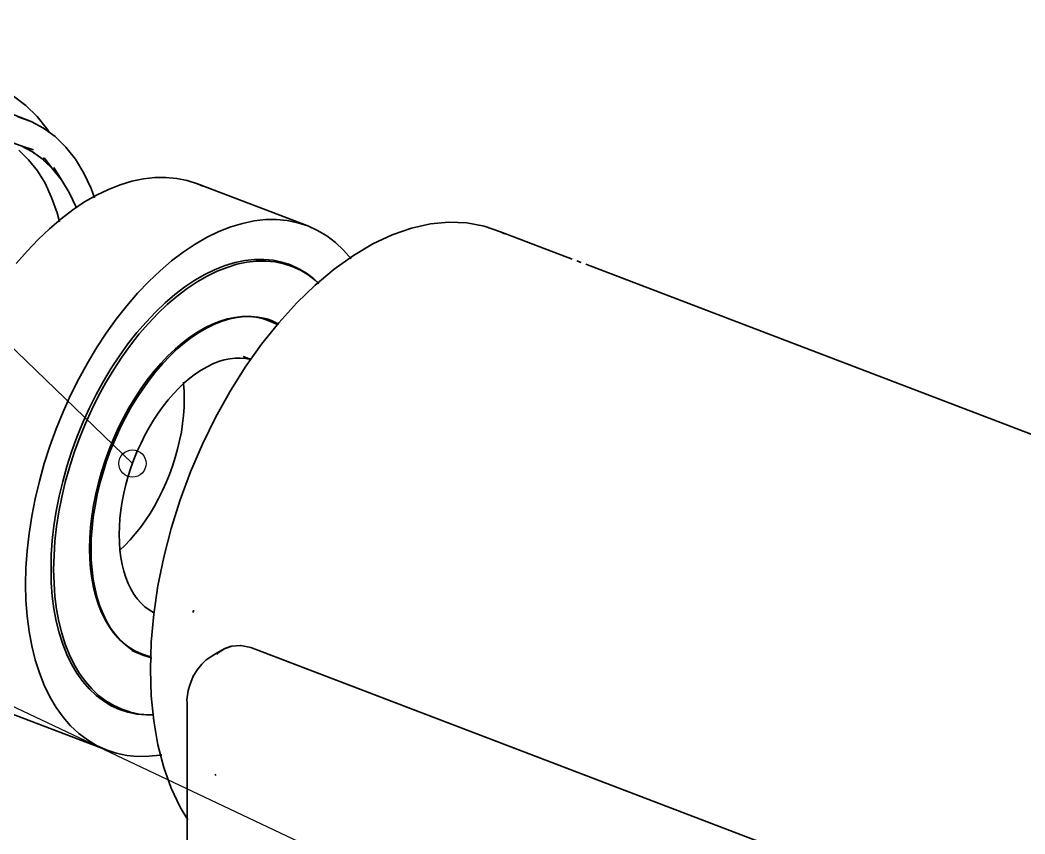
# Model space of a CAD drawing. Header units: millimetres. Extents: x 0 to 420, y 0 to 297.
# Drawn here: x 100.03 to 144.41, y 198.92 to 234.87 of the extents above; entities that cross this region are included whole.
import ezdxf

# ---------------------------------------------------------------- set-up
doc = ezdxf.new("R2010")
doc.units = ezdxf.units.MM
doc.header["$LTSCALE"] = 6
doc.layers.add('BALAO', color=7, linetype='Continuous', lineweight=25)
doc.layers.add('VISIVEL', color=7, linetype='Continuous', lineweight=35)

msp = doc.modelspace()

# ---------------------------------------------------------------- linework, layer by layer
at = {"layer": 'BALAO'}
for p, q in [((104.996, 215.277), (84.679, 234.868)), ((138.658, 186.127), (63.428, 221.706))]:
    msp.add_line(p, q, dxfattribs=at)
msp.add_circle((104.996, 215.277), 0.6, dxfattribs=at)
at = {"layer": 'VISIVEL'}
for p, q in [((99.738, 231.501), (100.286, 231.097)), ((100.514, 230.393), (98.746, 231.065)), ((100.286, 231.097), (100.79, 230.605)), ((100.514, 230.393), (99.926, 230.597)), ((101.066, 230.097), (100.514, 230.393)), ((100.79, 230.605), (101.242, 230.029)), ((101.582, 229.721), (101.066, 230.097)), ((101.242, 230.029), (101.314, 229.913)), ((100.082, 229.313), (99.55, 229.501)), ((100.082, 229.313), (99.618, 229.477)), ((102.05, 229.261), (101.582, 229.721)), ((100.41, 228.697), (99.982, 229.117)), ((100.622, 229.129), (100.082, 229.313)), ((100.586, 229.049), (100.082, 229.313)), ((100.082, 229.313), (100.146, 229.281)), ((100.586, 229.049), (100.146, 229.281)), ((101.05, 228.709), (100.586, 229.049)), ((100.586, 229.049), (100.642, 229.005)), ((102.478, 228.725), (102.05, 229.261)), ((100.794, 228.209), (100.41, 228.697)), ((101.05, 228.709), (100.642, 229.005)), ((101.05, 228.709), (101.09, 228.781)), ((101.478, 228.289), (101.05, 228.709)), ((101.05, 228.709), (101.102, 228.657)), ((101.478, 228.289), (101.09, 228.781)), ((101.478, 228.289), (101.102, 228.657)), ((102.85, 228.109), (102.478, 228.725)), ((101.134, 227.657), (100.794, 228.209)), ((101.862, 227.805), (101.478, 228.289)), ((101.478, 228.289), (101.526, 228.229)), ((101.862, 227.805), (101.518, 228.361)), ((101.862, 227.805), (101.526, 228.229)), ((102.202, 227.249), (101.862, 227.805)), ((101.862, 227.805), (101.906, 227.733)), ((102.202, 227.249), (101.906, 227.733)), ((103.174, 227.429), (102.85, 228.109)), ((104.97, 227.753), (104.454, 227.597)), ((105.482, 227.861), (104.97, 227.753)), ((105.982, 227.917), (105.482, 227.861)), ((106.474, 227.921), (105.982, 227.917)), ((106.954, 227.877), (106.474, 227.921)), ((107.414, 227.781), (106.954, 227.877)), ((107.862, 227.637), (107.414, 227.781)), ((101.426, 227.037), (101.134, 227.657)), ((102.494, 226.629), (102.202, 227.249)), ((102.202, 227.249), (102.238, 227.169)), ((103.318, 227.021), (103.174, 227.429)), ((103.93, 227.389), (103.406, 227.133)), ((104.454, 227.597), (103.93, 227.389)), ((108.106, 227.525), (107.862, 227.637)), ((107.862, 227.637), (112.742, 225.773)), ((101.666, 226.357), (101.426, 227.037)), ((102.494, 226.629), (102.238, 227.169)), ((102.882, 226.833), (102.362, 226.485)), ((103.406, 227.133), (102.882, 226.833)), ((101.77, 225.961), (101.666, 226.357)), ((102.362, 226.485), (101.842, 226.089)), ((102.518, 226.561), (102.494, 226.629)), ((101.842, 226.089), (101.33, 225.653)), ((110.366, 225.997), (109.854, 225.889)), ((110.866, 226.053), (110.366, 225.997)), ((111.358, 226.057), (110.866, 226.053)), ((111.834, 226.013), (111.358, 226.057)), ((112.298, 225.917), (111.834, 226.013)), ((112.742, 225.773), (112.298, 225.917)), ((118.974, 225.945), (118.158, 225.865)), ((119.766, 225.913), (118.974, 225.945)), ((120.526, 225.769), (119.766, 225.913)), ((101.33, 225.653), (100.83, 225.177)), ((108.814, 225.525), (108.29, 225.273)), ((109.334, 225.733), (108.814, 225.525)), ((109.854, 225.889), (109.334, 225.733)), ((113.17, 225.577), (112.742, 225.773)), ((113.574, 225.333), (113.17, 225.577)), ((117.318, 225.677), (116.47, 225.381)), ((118.158, 225.865), (117.318, 225.677)), ((121.25, 225.517), (120.526, 225.769)), ((124.422, 224.305), (121.25, 225.517)), ((121.434, 225.421), (121.25, 225.517)), ((100.83, 225.177), (100.338, 224.661)), ((108.29, 225.273), (107.766, 224.969)), ((113.958, 225.041), (113.574, 225.333)), ((114.318, 224.701), (113.958, 225.041)), ((116.47, 225.381), (115.614, 224.977)), ((100.338, 224.661), (99.862, 224.109)), ((107.242, 224.621), (106.726, 224.229)), ((107.766, 224.969), (107.242, 224.621)), ((114.65, 224.321), (114.318, 224.701)), ((115.614, 224.977), (114.758, 224.469)), ((106.726, 224.229), (106.214, 223.793)), ((109.526, 224.153), (109.086, 224.021)), ((109.958, 224.245), (109.526, 224.153)), ((110.042, 224.169), (109.61, 224.081)), ((110.382, 224.289), (109.958, 224.245)), ((110.466, 224.217), (110.042, 224.169)), ((110.802, 224.297), (110.382, 224.289)), ((110.882, 224.221), (110.466, 224.217)), ((111.206, 224.257), (110.802, 224.297)), ((111.286, 224.185), (110.882, 224.221)), ((111.598, 224.177), (111.206, 224.257)), ((111.678, 224.105), (111.286, 224.185)), ((111.978, 224.053), (111.598, 224.177)), ((114.758, 224.469), (113.906, 223.865)), ((124.818, 224.153), (124.622, 224.229)), ((106.214, 223.793), (105.714, 223.313)), ((108.642, 223.845), (108.198, 223.629)), ((108.734, 223.773), (108.29, 223.557)), ((109.086, 224.021), (108.642, 223.845)), ((109.174, 223.945), (108.734, 223.773)), ((109.61, 224.081), (109.174, 223.945)), ((112.054, 223.981), (111.678, 224.105)), ((111.854, 224.101), (111.978, 224.053)), ((111.918, 224.029), (112.054, 223.981)), ((112.338, 223.885), (111.978, 224.053)), ((112.414, 223.813), (112.054, 223.981)), ((112.682, 223.681), (112.338, 223.885)), ((112.758, 223.609), (112.414, 223.813)), ((113.906, 223.865), (113.07, 223.165)), ((160.922, 210.381), (125.018, 224.081)), ((105.714, 223.313), (105.222, 222.797)), ((107.754, 223.373), (107.31, 223.077)), ((107.846, 223.301), (107.406, 223.009)), ((108.198, 223.629), (107.754, 223.373)), ((108.29, 223.557), (107.846, 223.301)), ((113.006, 223.433), (112.682, 223.681)), ((113.082, 223.361), (112.758, 223.609)), ((113.21, 223.241), (113.006, 223.433)), ((113.23, 223.221), (113.082, 223.361)), ((107.31, 223.077), (106.87, 222.741)), ((107.406, 223.009), (106.966, 222.677)), ((113.07, 223.165), (112.25, 222.373)), ((105.222, 222.797), (104.742, 222.245)), ((106.438, 222.373), (106.01, 221.969)), ((106.87, 222.741), (106.438, 222.373)), ((106.966, 222.677), (106.534, 222.305)), ((112.25, 222.373), (111.458, 221.497)), ((104.742, 222.245), (104.282, 221.657)), ((106.01, 221.969), (105.594, 221.529)), ((106.534, 222.305), (106.11, 221.905)), ((104.282, 221.657), (103.834, 221.041)), ((105.594, 221.529), (105.19, 221.061)), ((105.698, 221.469), (105.294, 221.001)), ((106.11, 221.905), (105.698, 221.469)), ((108.862, 221.565), (108.53, 221.433)), ((108.958, 221.565), (108.626, 221.433)), ((109.19, 221.665), (108.862, 221.565)), ((109.29, 221.665), (108.958, 221.565)), ((109.518, 221.733), (109.19, 221.665)), ((109.614, 221.733), (109.29, 221.665)), ((109.834, 221.769), (109.518, 221.733)), ((109.934, 221.769), (109.614, 221.733)), ((110.146, 221.769), (109.834, 221.769)), ((110.25, 221.773), (109.934, 221.769)), ((110.45, 221.741), (110.146, 221.769)), ((110.554, 221.745), (110.25, 221.773)), ((110.746, 221.681), (110.45, 221.741)), ((110.85, 221.685), (110.554, 221.745)), ((111.458, 221.497), (110.698, 220.549)), ((111.026, 221.589), (110.746, 221.681)), ((111.134, 221.593), (110.85, 221.685)), ((111.134, 221.593), (110.926, 221.669)), ((111.298, 221.465), (111.026, 221.589)), ((111.406, 221.465), (111.134, 221.593)), ((103.834, 221.041), (103.41, 220.389)), ((105.19, 221.061), (104.798, 220.561)), ((107.866, 221.077), (107.534, 220.857)), ((107.954, 221.077), (107.622, 220.857)), ((108.198, 221.269), (107.866, 221.077)), ((108.29, 221.273), (107.954, 221.077)), ((108.53, 221.433), (108.198, 221.269)), ((108.626, 221.433), (108.29, 221.273)), ((111.35, 221.433), (111.298, 221.465)), ((111.458, 221.437), (111.406, 221.465)), ((105.294, 221.001), (104.902, 220.505)), ((107.202, 220.609), (106.878, 220.329)), ((107.29, 220.605), (106.962, 220.325)), ((107.534, 220.857), (107.202, 220.609)), ((107.622, 220.857), (107.29, 220.605)), ((103.41, 220.389), (103.002, 219.717)), ((104.798, 220.561), (104.418, 220.037)), ((104.902, 220.505), (104.526, 219.981)), ((106.878, 220.329), (106.558, 220.029)), ((106.962, 220.325), (106.642, 220.021)), ((110.698, 220.549), (109.978, 219.529)), ((103.002, 219.717), (102.622, 219.017)), ((104.418, 220.037), (104.058, 219.485)), ((104.526, 219.981), (104.166, 219.433)), ((106.246, 219.701), (105.946, 219.349)), ((106.33, 219.693), (106.026, 219.337)), ((106.558, 220.029), (106.246, 219.701)), ((106.642, 220.021), (106.33, 219.693)), ((108.794, 219.781), (108.542, 219.681)), ((109.046, 219.857), (108.794, 219.781)), ((109.294, 219.909), (109.046, 219.857)), ((109.538, 219.937), (109.294, 219.909)), ((109.774, 219.937), (109.538, 219.937)), ((110.006, 219.917), (109.774, 219.937)), ((109.886, 220.013), (110.234, 219.881)), ((110.23, 219.869), (110.006, 219.917)), ((104.058, 219.485), (103.714, 218.913)), ((104.166, 219.433), (103.822, 218.861)), ((105.946, 219.349), (105.65, 218.973)), ((106.026, 219.337), (105.73, 218.965)), ((108.034, 219.409), (107.782, 219.241)), ((108.29, 219.557), (108.034, 219.409)), ((108.542, 219.681), (108.29, 219.557)), ((109.978, 219.529), (109.298, 218.445)), ((102.622, 219.017), (102.262, 218.297)), ((103.714, 218.913), (103.39, 218.321)), ((103.822, 218.861), (103.498, 218.269)), ((105.65, 218.973), (105.366, 218.581)), ((105.73, 218.965), (105.446, 218.569)), ((107.286, 218.841), (107.042, 218.609)), ((107.254, 218.805), (107.246, 218.869)), ((107.278, 218.469), (107.254, 218.805)), ((107.534, 219.053), (107.286, 218.841)), ((107.782, 219.241), (107.534, 219.053)), ((105.366, 218.581), (105.098, 218.169)), ((105.446, 218.569), (105.17, 218.153)), ((106.806, 218.361), (106.574, 218.093)), ((107.042, 218.609), (106.806, 218.361)), ((107.286, 218.125), (107.278, 218.469)), ((109.298, 218.445), (108.666, 217.309)), ((102.262, 218.297), (101.93, 217.561)), ((103.39, 218.321), (103.086, 217.709)), ((103.498, 218.269), (103.194, 217.661)), ((105.098, 218.169), (104.838, 217.741)), ((105.17, 218.153), (104.914, 217.721)), ((106.574, 218.093), (106.35, 217.809)), ((107.278, 217.769), (107.286, 218.125)), ((101.93, 217.561), (101.622, 216.809)), ((103.086, 217.709), (102.802, 217.085)), ((103.194, 217.661), (102.914, 217.041)), ((104.838, 217.741), (104.594, 217.297)), ((104.914, 217.721), (104.67, 217.277)), ((106.134, 217.509), (105.926, 217.197)), ((106.35, 217.809), (106.134, 217.509)), ((107.254, 217.405), (107.278, 217.769)), ((102.802, 217.085), (102.542, 216.449)), ((102.914, 217.041), (102.654, 216.405)), ((104.594, 217.297), (104.366, 216.837)), ((104.67, 217.277), (104.438, 216.817)), ((105.926, 217.197), (105.73, 216.869)), ((107.154, 216.669), (107.21, 217.041)), ((107.21, 217.041), (107.254, 217.405)), ((108.666, 217.309), (108.086, 216.129)), ((101.622, 216.809), (101.346, 216.045)), ((104.366, 216.837), (104.154, 216.369)), ((104.438, 216.817), (104.226, 216.345)), ((105.73, 216.869), (105.546, 216.529)), ((107.078, 216.293), (107.154, 216.669)), ((102.542, 216.449), (102.306, 215.801)), ((102.654, 216.405), (102.422, 215.761)), ((104.154, 216.369), (103.962, 215.893)), ((104.226, 216.345), (104.03, 215.865)), ((105.374, 216.181), (105.21, 215.825)), ((105.546, 216.529), (105.374, 216.181)), ((106.99, 215.917), (107.078, 216.293)), ((101.346, 216.045), (101.098, 215.277)), ((102.306, 215.801), (102.098, 215.149)), ((102.422, 215.761), (102.214, 215.109)), ((103.962, 215.893), (103.786, 215.409)), ((104.03, 215.865), (103.854, 215.381)), ((105.21, 215.825), (105.062, 215.461)), ((106.886, 215.541), (106.99, 215.917)), ((108.086, 216.129), (107.562, 214.913)), ((101.098, 215.277), (100.882, 214.501)), ((103.786, 215.409), (103.63, 214.917)), ((103.854, 215.381), (103.698, 214.889)), ((105.062, 215.461), (104.93, 215.093)), ((106.766, 215.169), (106.886, 215.541)), ((102.098, 215.149), (101.914, 214.489)), ((102.214, 215.109), (102.03, 214.453)), ((103.63, 214.917), (103.49, 214.425)), ((103.698, 214.889), (103.558, 214.393)), ((104.93, 215.093), (104.81, 214.721)), ((106.63, 214.801), (106.766, 215.169)), ((107.562, 214.913), (107.102, 213.669)), ((100.882, 214.501), (100.698, 213.725)), ((101.914, 214.489), (101.758, 213.833)), ((102.03, 214.453), (101.874, 213.797)), ((103.49, 214.425), (103.374, 213.933)), ((103.558, 214.393), (103.442, 213.897)), ((104.81, 214.721), (104.706, 214.345)), ((106.322, 214.081), (106.486, 214.437)), ((106.486, 214.437), (106.63, 214.801)), ((103.374, 213.933), (103.278, 213.441)), ((104.614, 213.969), (104.542, 213.597)), ((104.706, 214.345), (104.614, 213.969)), ((106.15, 213.733), (106.322, 214.081)), ((100.698, 213.725), (100.546, 212.949)), ((101.758, 213.833), (101.626, 213.177)), ((101.874, 213.797), (101.746, 213.145)), ((103.442, 213.897), (103.342, 213.401)), ((104.542, 213.597), (104.486, 213.225)), ((105.966, 213.393), (106.15, 213.733)), ((107.102, 213.669), (106.706, 212.409)), ((101.626, 213.177), (101.526, 212.521)), ((101.746, 213.145), (101.642, 212.493)), ((103.278, 213.441), (103.202, 212.953)), ((103.342, 213.401), (103.266, 212.909)), ((104.486, 213.225), (104.442, 212.857)), ((105.562, 212.753), (105.77, 213.069)), ((105.77, 213.069), (105.966, 213.393)), ((100.546, 212.949), (100.426, 212.181)), ((103.202, 212.953), (103.146, 212.469)), ((103.266, 212.909), (103.214, 212.425)), ((104.442, 212.857), (104.418, 212.493)), ((105.346, 212.453), (105.562, 212.753)), ((100.426, 212.181), (100.342, 211.421)), ((101.526, 212.521), (101.454, 211.877)), ((101.642, 212.493), (101.57, 211.853)), ((103.146, 212.469), (103.114, 211.993)), ((103.214, 212.425), (103.178, 211.949)), ((104.41, 212.137), (104.418, 212.493)), ((104.89, 211.901), (105.122, 212.169)), ((105.122, 212.169), (105.346, 212.453)), ((106.706, 212.409), (106.378, 211.141)), ((101.454, 211.877), (101.41, 211.241)), ((101.57, 211.853), (101.53, 211.221)), ((103.102, 211.529), (103.114, 211.993)), ((103.17, 211.481), (103.178, 211.949)), ((104.41, 212.137), (104.418, 211.793)), ((104.418, 211.793), (104.442, 211.457)), ((104.654, 211.653), (104.89, 211.901)), ((100.342, 211.421), (100.29, 210.673)), ((103.102, 211.529), (103.114, 211.073)), ((103.17, 211.481), (103.178, 211.021)), ((104.442, 211.457), (104.486, 211.133)), ((104.458, 211.469), (104.654, 211.653)), ((101.398, 210.621), (101.41, 211.241)), ((101.514, 210.601), (101.53, 211.221)), ((103.114, 211.073), (103.146, 210.633)), ((103.178, 211.021), (103.214, 210.581)), ((104.486, 211.133), (104.542, 210.821)), ((104.542, 210.821), (104.614, 210.525)), ((106.378, 211.141), (106.122, 209.873)), ((100.274, 209.941), (100.29, 210.673)), ((101.398, 210.621), (101.41, 210.013)), ((101.514, 210.601), (101.53, 209.997)), ((103.146, 210.633), (103.202, 210.209)), ((103.214, 210.581), (103.266, 210.153)), ((104.614, 210.525), (104.706, 210.245)), ((100.274, 209.941), (100.29, 209.225)), ((101.41, 210.013), (101.454, 209.425)), ((101.53, 209.997), (101.57, 209.409)), ((103.202, 210.209), (103.278, 209.797)), ((103.266, 210.153), (103.342, 209.741)), ((104.706, 210.245), (104.81, 209.981)), ((104.81, 209.981), (104.93, 209.737)), ((103.278, 209.797), (103.374, 209.409)), ((103.342, 209.741), (103.442, 209.349)), ((104.93, 209.737), (105.062, 209.509)), ((105.062, 209.509), (105.21, 209.305)), ((106.122, 209.873), (105.934, 208.621)), ((100.29, 209.225), (100.342, 208.533)), ((101.454, 209.425), (101.526, 208.857)), ((101.57, 209.409), (101.642, 208.845)), ((103.374, 209.409), (103.49, 209.041)), ((103.442, 209.349), (103.558, 208.981)), ((103.49, 209.041), (103.63, 208.693)), ((105.21, 209.305), (105.374, 209.117)), ((105.374, 209.117), (105.546, 208.953)), ((101.526, 208.857), (101.626, 208.313)), ((101.642, 208.845), (101.746, 208.301)), ((103.558, 208.981), (103.698, 208.633)), ((103.63, 208.693), (103.786, 208.373)), ((103.698, 208.633), (103.854, 208.309)), ((105.546, 208.953), (105.73, 208.813)), ((105.73, 208.813), (105.926, 208.693)), ((105.822, 207.385), (105.934, 208.621)), ((107.686, 208.773), (107.678, 208.701)), ((107.686, 208.797), (107.682, 208.721)), ((100.342, 208.533), (100.426, 207.861)), ((101.626, 208.313), (101.758, 207.793)), ((101.746, 208.301), (101.874, 207.781)), ((103.786, 208.373), (103.962, 208.073)), ((103.854, 208.309), (104.03, 208.009)), ((100.426, 207.861), (100.546, 207.221)), ((101.758, 207.793), (101.914, 207.301)), ((101.874, 207.781), (102.03, 207.293)), ((103.962, 208.073), (104.154, 207.805)), ((104.03, 208.009), (104.226, 207.737)), ((104.154, 207.805), (104.366, 207.561)), ((104.226, 207.737), (104.438, 207.493)), ((101.914, 207.301), (102.098, 206.837)), ((102.03, 207.293), (102.214, 206.833)), ((104.366, 207.561), (104.594, 207.345)), ((104.438, 207.493), (104.67, 207.277)), ((104.594, 207.345), (104.838, 207.161)), ((104.67, 207.277), (104.914, 207.089)), ((105.786, 206.185), (105.822, 207.385)), ((100.546, 207.221), (100.698, 206.609)), ((102.098, 206.837), (102.306, 206.409)), ((102.214, 206.833), (102.422, 206.405)), ((104.838, 207.161), (105.098, 207.005)), ((104.914, 207.089), (105.17, 206.933)), ((104.966, 207.013), (105.17, 206.933)), ((105.098, 207.005), (105.366, 206.881)), ((105.17, 206.933), (105.446, 206.809)), ((105.246, 206.929), (105.366, 206.881)), ((105.366, 206.881), (105.65, 206.789)), ((108.254, 206.609), (108.702, 206.905)), ((108.702, 206.905), (109.082, 207.109)), ((108.862, 206.973), (108.722, 206.841)), ((108.866, 206.973), (108.822, 206.933)), ((108.866, 206.973), (109.002, 207.061)), ((108.87, 206.977), (109.082, 207.109)), ((109.082, 207.109), (109.194, 207.149)), ((109.086, 207.109), (109.382, 207.213)), ((109.194, 207.149), (109.354, 207.205)), ((109.382, 207.213), (109.574, 207.229)), ((109.386, 207.217), (109.578, 207.229)), ((109.774, 207.245), (109.578, 207.229)), ((109.774, 207.245), (109.578, 207.229)), ((109.786, 207.245), (110.23, 207.145)), ((110.23, 207.145), (110.91, 206.885)), ((110.23, 207.145), (110.538, 207.029)), ((140.71, 195.513), (110.538, 207.029)), ((110.91, 206.885), (144.338, 194.129)), ((100.698, 206.609), (100.882, 206.029)), ((102.306, 206.409), (102.542, 206.013)), ((102.422, 206.405), (102.654, 206.009)), ((105.446, 206.809), (105.73, 206.717)), ((105.65, 206.789), (105.826, 206.753)), ((105.73, 206.717), (105.846, 206.689)), ((108.058, 206.421), (107.862, 206.181)), ((108.058, 206.421), (108.254, 206.609)), ((100.882, 206.029), (101.098, 205.481)), ((102.542, 206.013), (102.802, 205.649)), ((102.654, 206.009), (102.914, 205.649)), ((105.822, 205.021), (105.786, 206.185)), ((107.67, 205.881), (107.862, 206.181)), ((102.802, 205.649), (103.086, 205.325)), ((102.914, 205.649), (103.194, 205.325)), ((107.45, 205.257), (107.526, 205.489)), ((107.526, 205.489), (107.67, 205.881)), ((101.098, 205.481), (101.346, 204.973)), ((103.086, 205.325), (103.39, 205.037)), ((103.194, 205.325), (103.498, 205.037)), ((107.402, 204.837), (107.45, 205.257)), ((101.346, 204.973), (101.622, 204.505)), ((103.39, 205.037), (103.714, 204.789)), ((103.498, 205.037), (103.822, 204.789)), ((103.714, 204.789), (104.058, 204.581)), ((103.822, 204.789), (104.166, 204.585)), ((105.934, 203.905), (105.822, 205.021)), ((107.402, 204.837), (107.406, 204.685)), ((107.406, 176.245), (107.406, 204.685)), ((98.954, 204.489), (103.834, 202.629)), ((101.622, 204.505), (101.93, 204.081)), ((104.058, 204.581), (104.418, 204.417)), ((104.166, 204.585), (104.526, 204.421)), ((104.418, 204.417), (104.798, 204.293)), ((104.526, 204.421), (104.902, 204.297)), ((104.902, 204.297), (104.762, 204.349)), ((104.798, 204.293), (105.19, 204.213)), ((104.902, 204.297), (105.294, 204.213)), ((105.19, 204.213), (105.594, 204.173)), ((105.294, 204.213), (105.698, 204.177)), ((105.594, 204.173), (105.942, 204.177)), ((105.698, 204.177), (105.902, 204.181)), ((101.93, 204.081), (102.262, 203.697)), ((106.122, 202.849), (105.934, 203.905)), ((102.262, 203.697), (102.622, 203.357)), ((102.622, 203.357), (103.002, 203.065)), ((103.002, 203.065), (103.41, 202.821)), ((106.378, 201.857), (106.122, 202.849)), ((103.41, 202.821), (103.834, 202.629)), ((103.834, 202.629), (104.282, 202.481)), ((104.282, 202.481), (104.742, 202.385)), ((104.742, 202.385), (105.222, 202.341)), ((105.714, 202.345), (106.214, 202.401)), ((106.214, 202.401), (106.286, 202.417)), ((105.222, 202.341), (105.714, 202.345)), ((106.706, 200.937), (106.378, 201.857)), ((108.674, 201.493), (108.654, 201.561)), ((107.102, 200.097), (106.706, 200.937)), ((107.446, 199.533), (107.102, 200.097))]:
    msp.add_line(p, q, dxfattribs=at)

doc.saveas('drawing.dxf')
